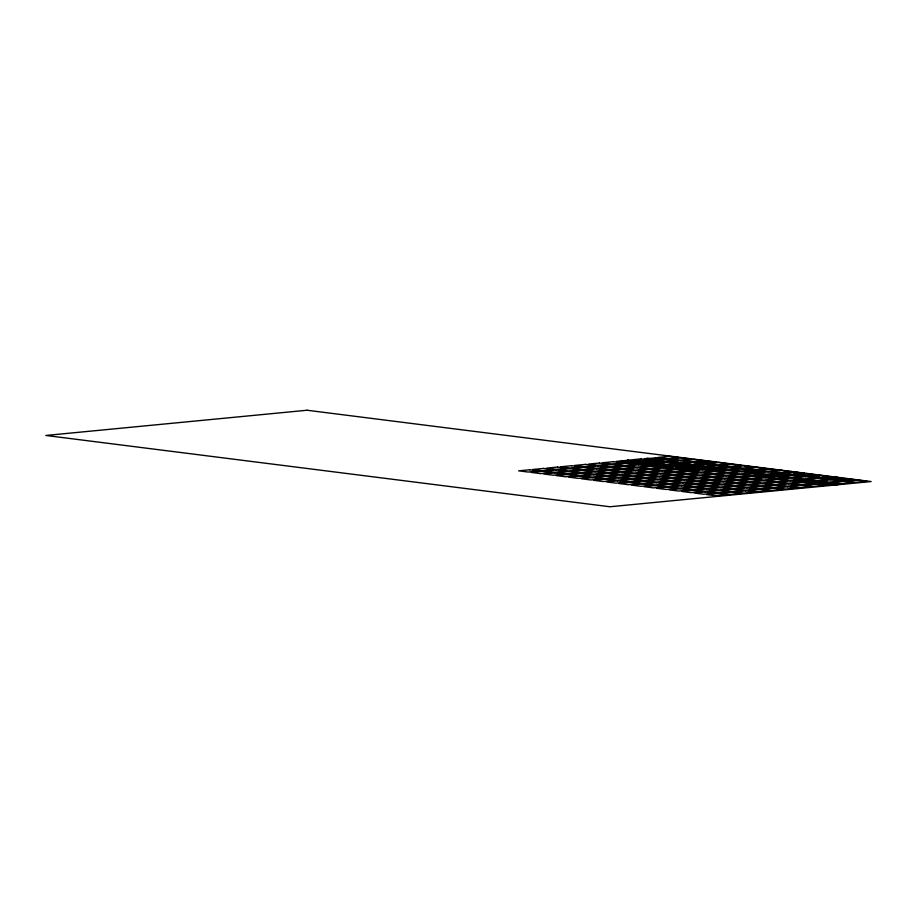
<?xml version="1.0" encoding="UTF-8"?>
<svg xmlns="http://www.w3.org/2000/svg" width="917" height="917" viewBox="0 0 917 917"><rect width="100%" height="100%" fill="white"/><g stroke="black" fill="none" stroke-linecap="round" stroke-linejoin="round"><path stroke-width="1.38" d="M676.207 467.681L678.339 466.787M706.216 461.354L708.956 461.709L700.107 461.698M683.623 469.561L687.016 469.183M821.128 483.385C808.347 483.534 839.983 486.148 838.917 483.97L829.358 482.755L818.377 483.821L827.925 485.024L838.917 483.935L829.358 482.755L818.365 483.844L832.109 482.904M788.895 471.842L791.646 471.567L780.642 472.828L771.094 471.43M771.082 471.613L782.086 470.364L779.335 470.627M796.243 474.582L807.155 473.539M809.963 475.384L796.151 474.788L805.711 475.992L816.715 474.742M835.33 477.298L841.772 478.101L830.779 479.155L821.219 477.952L832.212 476.886L841.772 478.101C838.149 477.012 821.151 477.31 835.949 478.479M633.693 459.543L643.253 460.747M633.899 462.317L642.84 463.566M636.329 461.411L627.377 460.334L616.384 461.4L625.944 462.604L636.925 461.549L627.388 460.151L629.945 460.506M650.91 460.013L639.906 461.262L630.346 460.047L641.35 458.798M656.652 463.991L649.179 464.976L644.628 464.231M646.84 458.271L655.139 459.6M644.605 464.415L651.998 463.44M664.871 458.66L653.867 459.91L644.307 458.706L658.039 457.801M666.395 461.492L656.859 460.093M673.238 466.019L663.22 467.166L658.991 465.469M664.516 459.36L674.075 460.563M664.985 464.243L655.414 463.223L666.407 462.157L675.978 463.177M671.852 464.243L684.185 465.183M676.196 467.865L679.726 468.174M689.939 461.836L678.935 463.085L669.376 461.87L680.38 460.621M671.599 464.277L681.411 465.446M702.468 463.417L691.475 464.667L683.291 463.131M683.566 469.745L688.014 470.1M698.353 469.229L695.464 469.596L688.335 468.518M688.323 468.702L689.699 468.427M685.228 466.57L689.882 467.154M690.043 467.601L680.483 466.386L691.487 465.137M691.487 464.472L681.916 463.452L692.897 462.397L702.456 463.601M692.897 462.397L695.648 462.546M695.728 464.736L704.004 466.249L714.928 464.988M697.046 466.455L686.65 465.607M698.983 466.547L696.267 466.398M689.871 467.349L701.047 466.352M708.956 461.538L705.299 462.317L701.39 461.893M703.947 466.054L694.444 465.045L708.153 464.128M699.316 467.636L706.17 468.484M706.262 469.607L721.725 469.917L715.065 470.73L706.273 469.424M727.548 466.581L716.544 467.83L706.996 466.432M706.159 468.679L707.924 468.312M728.969 463.647L717.965 464.896L708.428 463.509M707.913 468.495L710.366 467.567M706.984 466.627L720.716 465.721M708.405 463.693L719.409 462.443M719.513 468.209L730.505 467.154L740.065 468.358L729.072 469.412L719.536 468.025M726.734 467.326L737.555 468.415M732.053 469.791L743.045 468.736L752.605 469.94L741.612 471.006L732.064 469.607M743.16 474.307L754.152 473.252L763.712 474.456L752.719 475.522L743.171 474.123M765.271 476.92L755.711 475.705M745.521 471.12L754.783 472.473L761.397 471.155M762.256 475.075L771.816 476.278M768.228 477.482L779.221 476.416L788.78 477.631L777.788 478.685L768.24 477.287M770.738 474.376L779.083 474.204M784.574 474.421L781.616 474.284M784.562 474.616L783.932 474.112M770.635 474.57L778.82 475.614L784.046 474.937M786.431 477.849L776.882 476.462L779.61 476.806M800.381 476.072L791.245 475.166M791.233 475.361L792.666 475.052M793.297 480.646L804.289 479.591L813.849 480.795L802.856 481.861L793.32 480.462M798.443 472.622L804.163 473.344L793.182 474.41L783.622 473.195L794.603 472.14L804.163 473.344L793.984 472.863M799.166 473.642L793.87 473.057M799.888 479.82L812.508 480.737M805.848 482.044L815.396 483.442L826.4 482.193M808.485 482.376L818.594 482.95M808.622 480.439L804.885 480.061M819.236 477L814.686 476.748M814.674 476.932L816.233 476.611M833.759 479.534L844.752 478.479L854.312 479.683L843.319 480.749L833.771 479.35M828.693 477.551L828.853 478.869L834.252 478.342M841.703 478.582L843.422 478.8M846.299 481.127L857.28 480.061L866.84 481.265L855.848 482.331L846.311 480.932M842.964 480.348L850.93 479.614M706.64 463.016L702.101 462.558M712.589 461.732L716.418 462.26L705.437 463.314L695.877 462.111L706.858 461.045L716.418 462.26L712.589 461.732L702.09 462.741M652.457 462.661L642.886 461.641L653.867 460.575L663.427 461.778L652.434 462.844L645.935 461.709M656.148 462.959L664.974 464.426L675.967 463.372M666.407 462.157L669.158 462.317M678.305 465.744L678.271 465.939C651.551 462.523 682.947 467.808 688.495 464.953L678.935 463.738L667.954 464.804M621.394 460.724L630.896 461.927M652.388 461.091L660.813 461.423M750.908 473.378L758.577 474.765M666.418 461.308L677.388 460.437L667.828 459.222L656.847 460.288M841.107 480.279L843.296 478.972M864.628 480.795L863.711 481.379M843.113 480.519L845.52 479.11L850.919 479.797M710.354 467.75L704.611 467.04L699.407 467.842M679.715 468.358L685.091 467.636M639.906 461.927L628.913 462.982L638.473 464.197L649.465 463.131L639.894 461.732L642.611 462.076M645.912 461.904L652.434 461.274M713.632 462.34L716.441 462.065M681.4 465.641L684.197 465.366M755.7 475.9L766.681 474.834L776.24 476.038L765.145 477.115M795.108 472.748L798.455 472.427M800.415 473.516L804.186 473.161M838.287 478.25L841.783 477.906M781.605 474.467L783.909 474.295M688.002 470.283L693.665 469.699M745.636 471.327L761.385 471.338M685.308 466.776L696.278 466.57M658.979 465.664L673.089 466.203M687.005 469.355L693.733 469.882M690.937 468.541L694.639 468.885M689.676 468.621L698.341 469.412M651.987 463.624L656.629 464.185M818.388 483.649L821.116 483.993M678.328 466.971L685.102 467.83M719.398 462.627L728.958 463.842M782.075 470.559L791.635 471.762M807.143 473.722L816.703 474.926M655.3 457.64L664.859 458.855M680.368 460.815L689.928 462.019M705.437 463.979L714.996 465.183M717.977 465.561L727.525 466.776M819.569 481.333L805.837 482.239L816.829 481.161L826.389 482.376M641.338 458.993L650.898 460.196M691.475 465.332L701.035 466.535M719.077 469.779L721.702 470.112M816.222 476.806L819.225 477.195M792.655 475.235L800.369 476.255M828.555 477.723L834.229 478.536M776.584 474.02L784.035 475.132M700.095 461.893L701.379 462.088M680.311 462.764L672.642 461.366M751.298 469.882L740.982 468.747M307.069 410.243L45.85 435.46L609.931 506.757L871.15 481.54L307.069 410.243M529.636 469.779L518.655 470.834L528.203 472.049L539.196 470.983L529.636 469.779M543.598 468.427L532.617 469.493L542.165 470.696L553.157 469.63L543.598 468.427M557.559 467.074L546.578 468.14L556.138 469.344L567.119 468.289L557.559 467.074M571.52 465.733L560.539 466.787L570.099 468.002L581.08 466.936L571.52 465.733M585.482 464.38L574.5 465.446L584.06 466.65L595.041 465.595L585.482 464.38M599.454 463.039L588.462 464.094L598.022 465.309L609.003 464.243L599.454 463.039M613.416 461.687L602.423 462.753L611.983 463.956L622.964 462.89L613.416 461.687M669.261 456.299L658.268 457.354L667.828 458.569L678.821 457.503L669.261 456.299M542.176 471.361L531.184 472.415L540.743 473.63L551.736 472.564L542.176 471.361M556.138 470.008L545.145 471.074L554.705 472.278L565.697 471.223L556.138 470.008M570.099 468.667L559.106 469.722L568.666 470.937L579.659 469.871L570.099 468.667M584.06 467.315L573.068 468.381L582.627 469.584L593.62 468.518L584.06 467.315M598.022 465.962L587.029 467.028L596.589 468.232L607.581 467.177L598.022 465.962M611.983 464.621L600.99 465.676L610.55 466.891L621.543 465.825L611.983 464.621M625.944 463.268L614.952 464.334L624.511 465.538L635.504 464.483L625.944 463.268M681.789 457.881L670.808 458.936L680.357 460.151L691.349 459.085L681.789 457.881M554.705 472.943L543.724 474.009L553.283 475.212L564.264 474.146L554.705 472.943M568.666 471.59L557.685 472.656L567.245 473.86L578.226 472.805L568.666 471.59M582.639 470.249L571.646 471.304L581.206 472.519L592.187 471.453L582.639 470.249M596.6 468.896L585.608 469.962L595.167 471.166L606.148 470.112L596.6 468.896M610.562 467.555L599.569 468.61L609.129 469.825L620.11 468.759L610.562 467.555M624.523 466.203L613.53 467.269L623.09 468.472L634.083 467.406L624.523 466.203M638.484 464.85L627.492 465.916L637.051 467.12L648.044 466.065L638.484 464.85M652.446 463.509L641.453 464.564L651.013 465.779L662.005 464.713L652.446 463.509M694.329 459.463L683.337 460.529L692.897 461.732L703.889 460.666L694.329 459.463M567.245 474.525L556.252 475.591L565.812 476.794L576.804 475.74L567.245 474.525M581.206 473.183L570.214 474.238L579.773 475.453L590.766 474.387L581.206 473.183M595.167 471.831L584.175 472.897L593.735 474.1L604.727 473.034L595.167 471.831M609.129 470.478L598.136 471.544L607.696 472.748L618.688 471.693L609.129 470.478M623.09 469.137L612.097 470.192L621.657 471.407L632.65 470.341L623.09 469.137M637.051 467.785L626.07 468.851L635.619 470.054L646.611 469L637.051 467.785M651.013 466.444L640.032 467.498L649.58 468.713L660.572 467.647L651.013 466.444M664.974 465.091L653.993 466.157L663.541 467.361L674.534 466.295L664.974 465.091M579.785 476.118L568.792 477.172L578.352 478.376L589.333 477.321L579.785 476.118M593.746 474.765L582.753 475.82L592.313 477.035L603.294 475.969L593.746 474.765M607.707 473.413L596.715 474.479L606.275 475.682L617.267 474.628L607.707 473.413M621.669 472.072L610.676 473.126L620.236 474.341L631.228 473.275L621.669 472.072M635.63 470.719L624.637 471.785L634.197 472.989L645.19 471.923L635.63 470.719M649.591 469.366L638.599 470.432L648.159 471.636L659.151 470.581L649.591 469.366M663.553 468.025L652.56 469.08L662.12 470.295L673.112 469.229L663.553 468.025M677.514 466.673L666.521 467.739L676.081 468.942L687.074 467.888L677.514 466.673M592.313 477.7L581.321 478.754L590.88 479.969L601.873 478.903L592.313 477.7M606.275 476.347L595.282 477.413L604.842 478.617L615.834 477.562L606.275 476.347M620.236 475.006L609.255 476.061L618.803 477.264L629.796 476.21L620.236 475.006M634.197 473.653L623.216 474.708L632.764 475.923L643.757 474.857L634.197 473.653M648.159 472.301L637.177 473.367L646.726 474.57L657.718 473.516L648.159 472.301M662.12 470.96L651.139 472.014L660.698 473.229L671.68 472.163L662.12 470.96M676.081 469.607L665.1 470.673L674.66 471.877L685.641 470.822L676.081 469.607M690.043 468.266L679.061 469.321L688.621 470.524L699.602 469.47L690.043 468.266M704.015 466.913L693.023 467.968L702.582 469.183L713.564 468.117L704.015 466.913M731.938 464.22L720.945 465.274L730.505 466.489L741.486 465.423L731.938 464.22M604.853 479.282L593.861 480.348L603.42 481.551L614.413 480.485L604.853 479.282M618.815 477.929L607.822 478.995L617.382 480.199L628.374 479.144L618.815 477.929M632.776 476.588L621.783 477.642L631.343 478.857L642.336 477.791L632.776 476.588M646.737 475.235L635.745 476.301L645.304 477.505L656.297 476.45L646.737 475.235M660.698 473.894L649.706 474.949L659.266 476.164L670.258 475.098L660.698 473.894M674.66 472.542L663.667 473.608L673.227 474.811L684.22 473.745L674.66 472.542M688.621 471.189L677.629 472.255L687.188 473.459L698.181 472.404L688.621 471.189M702.582 469.848L691.59 470.902L701.15 472.117L712.142 471.051L702.582 469.848M716.544 468.495L705.551 469.561L715.111 470.765L726.104 469.71L716.544 468.495M744.466 465.802L733.474 466.856L743.034 468.071L754.026 467.005L744.466 465.802M617.382 480.863L606.401 481.929L615.949 483.133L626.941 482.078L617.382 480.863M631.343 479.522L620.362 480.577L629.91 481.792L640.903 480.726L631.343 479.522M645.304 478.17L634.323 479.236L643.883 480.439L654.864 479.373L645.304 478.17M659.266 476.817L648.285 477.883L657.844 479.087L668.825 478.032L659.266 476.817M673.227 475.476L662.246 476.531L671.806 477.746L682.787 476.68L673.227 475.476M687.2 474.123L676.207 475.189L685.767 476.393L696.748 475.338L687.2 474.123M701.161 472.782L690.169 473.837L699.728 475.052L710.709 473.986L701.161 472.782M715.122 471.43L704.13 472.496L713.69 473.699L724.671 472.633L715.122 471.43M729.084 470.077L718.091 471.143L727.651 472.347L738.644 471.292L729.084 470.077M757.006 467.383L746.014 468.449L755.574 469.653L766.566 468.598L757.006 467.383M629.922 482.445L618.929 483.511L628.489 484.715L639.481 483.66L629.922 482.445M643.883 481.104L632.89 482.159L642.45 483.374L653.443 482.308L643.883 481.104M657.844 479.751L646.852 480.817L656.412 482.021L667.404 480.966L657.844 479.751M671.806 478.41L660.813 479.465L670.373 480.68L681.365 479.614L671.806 478.41M685.767 477.058L674.774 478.124L684.334 479.327L695.327 478.261L685.767 477.058M699.728 475.705L688.736 476.771L698.296 477.975L709.288 476.92L699.728 475.705M713.69 474.364L702.697 475.419L712.257 476.634L723.249 475.568L713.69 474.364M727.651 473.012L716.658 474.078L726.218 475.281L737.211 474.227L727.651 473.012M741.612 471.67L730.631 472.725L740.179 473.94L751.172 472.874L741.612 471.67M755.574 470.318L744.593 471.384L754.141 472.587L765.133 471.521L755.574 470.318M769.535 468.965L758.554 470.031L768.102 471.235L779.095 470.18L769.535 468.965M642.45 484.038L631.469 485.093L641.029 486.308L652.01 485.242L642.45 484.038M656.412 482.686L645.43 483.752L654.99 484.955L665.971 483.889L656.412 482.686M670.384 481.333L659.392 482.399L668.952 483.603L679.933 482.548L670.384 481.333M684.346 479.992L673.353 481.047L682.913 482.262L693.894 481.196L684.346 479.992M698.307 478.64L687.314 479.706L696.874 480.909L707.855 479.855L698.307 478.64M712.268 477.298L701.276 478.353L710.835 479.568L721.828 478.502L712.268 477.298M726.23 475.946L715.237 477.012L724.797 478.215L735.789 477.149L726.23 475.946M740.191 474.593L729.198 475.659L738.758 476.863L749.751 475.808L740.191 474.593M768.114 471.9L757.121 472.966L766.681 474.169L777.673 473.115L768.114 471.9M654.99 485.62L643.998 486.675L653.557 487.89L664.55 486.824L654.99 485.62M668.952 484.268L657.959 485.334L667.519 486.537L678.511 485.483L668.952 484.268M682.913 482.927L671.92 483.981L681.48 485.196L692.473 484.13L682.913 482.927M696.874 481.574L685.882 482.64L695.441 483.844L706.434 482.778L696.874 481.574M710.835 480.221L699.843 481.287L709.403 482.491L720.395 481.436L710.835 480.221M724.797 478.88L713.816 479.935L723.364 481.15L734.357 480.084L724.797 478.88M738.758 477.528L727.777 478.594L737.325 479.797L748.318 478.743L738.758 477.528M752.719 476.187L741.738 477.241L751.287 478.456L762.279 477.39L752.719 476.187M780.642 473.481L769.661 474.548L779.221 475.751L790.202 474.697L780.642 473.481M667.53 487.202L656.538 488.268L666.097 489.472L677.078 488.417L667.53 487.202M681.491 485.861L670.499 486.916L680.059 488.119L691.04 487.065L681.491 485.861M695.453 484.508L684.46 485.563L694.02 486.778L705.013 485.712L695.453 484.508M709.414 483.156L698.422 484.222L707.981 485.425L718.974 484.371L709.414 483.156M723.375 481.815L712.383 482.869L721.943 484.084L732.935 483.018L723.375 481.815M737.337 480.462L726.344 481.528L735.904 482.732L746.897 481.666L737.337 480.462M751.298 479.11L740.306 480.176L749.865 481.379L760.858 480.325L751.298 479.11M765.259 477.768L754.267 478.823L763.827 480.038L774.819 478.972L765.259 477.768M793.182 475.075L782.19 476.129L791.749 477.344L802.742 476.278L793.182 475.075M680.059 488.784L669.066 489.85L678.626 491.053L689.618 489.999L680.059 488.784M694.02 487.443L683.027 488.497L692.587 489.712L703.58 488.646L694.02 487.443M707.981 486.09L697 487.156L706.548 488.36L717.541 487.305L707.981 486.09M721.943 484.749L710.962 485.804L720.51 487.007L731.502 485.953L721.943 484.749M735.904 483.397L724.923 484.451L734.471 485.666L745.464 484.6L735.904 483.397M749.865 482.044L738.884 483.11L748.444 484.314L759.425 483.259L749.865 482.044M763.827 480.703L752.846 481.757L762.405 482.972L773.386 481.906L763.827 480.703M777.788 479.35L766.807 480.416L776.367 481.62L787.348 480.554L777.788 479.35M791.761 477.998L780.768 479.064L790.328 480.267L801.309 479.213L791.761 477.998M805.722 476.657L794.73 477.711L804.289 478.926L815.27 477.86L805.722 476.657M819.683 475.304L808.691 476.37L818.251 477.574L829.232 476.519L819.683 475.304M692.599 490.377L681.606 491.432L691.166 492.647L702.158 491.581L692.599 490.377M706.56 489.025L695.567 490.091L705.127 491.294L716.12 490.228L706.56 489.025M720.521 487.672L709.529 488.738L719.088 489.942L730.081 488.887L720.521 487.672M734.483 486.331L723.49 487.385L733.05 488.601L744.042 487.535L734.483 486.331M748.444 484.978L737.451 486.044L747.011 487.248L758.004 486.193L748.444 484.978M762.405 483.637L751.413 484.692L760.972 485.895L771.965 484.841L762.405 483.637M776.367 482.285L765.374 483.339L774.934 484.554L785.926 483.488L776.367 482.285M790.328 480.932L779.335 481.998L788.895 483.202L799.888 482.147L790.328 480.932M818.251 478.238L807.258 479.304L816.818 480.508L827.81 479.442L818.251 478.238M705.127 491.959L694.146 493.014L703.694 494.229L714.687 493.163L705.127 491.959M719.088 490.606L708.107 491.672L717.656 492.876L728.648 491.821L719.088 490.606M733.05 489.265L722.069 490.32L731.628 491.535L742.61 490.469L733.05 489.265M747.011 487.913L736.03 488.979L745.59 490.182L756.571 489.116L747.011 487.913M760.972 486.56L749.991 487.626L759.551 488.83L770.532 487.775L760.972 486.56M774.945 485.219L763.953 486.274L773.512 487.489L784.493 486.423L774.945 485.219M788.907 483.867L777.914 484.933L787.474 486.136L798.455 485.082L788.907 483.867M802.868 482.525L791.875 483.58L801.435 484.795L812.416 483.729L802.868 482.525M830.791 479.82L819.798 480.886L829.358 482.09L840.35 481.035L830.791 479.82M717.667 493.541L706.675 494.607L716.234 495.81L727.227 494.744L717.667 493.541M731.628 492.188L720.636 493.254L730.196 494.458L741.188 493.403L731.628 492.188M745.59 490.847L734.597 491.902L744.157 493.117L755.149 492.051L745.59 490.847M759.551 489.495L748.559 490.561L758.118 491.764L769.111 490.71L759.551 489.495M773.512 488.153L762.52 489.208L772.08 490.423L783.072 489.357L773.512 488.153M787.474 486.801L776.481 487.867L786.041 489.07L797.033 488.004L787.474 486.801M801.435 485.448L790.443 486.514L800.002 487.718L810.995 486.663L801.435 485.448M815.396 484.107L804.404 485.162L813.964 486.377L824.956 485.311L815.396 484.107M843.319 481.414L832.338 482.468L841.886 483.683L852.879 482.617L843.319 481.414"/></g></svg>
